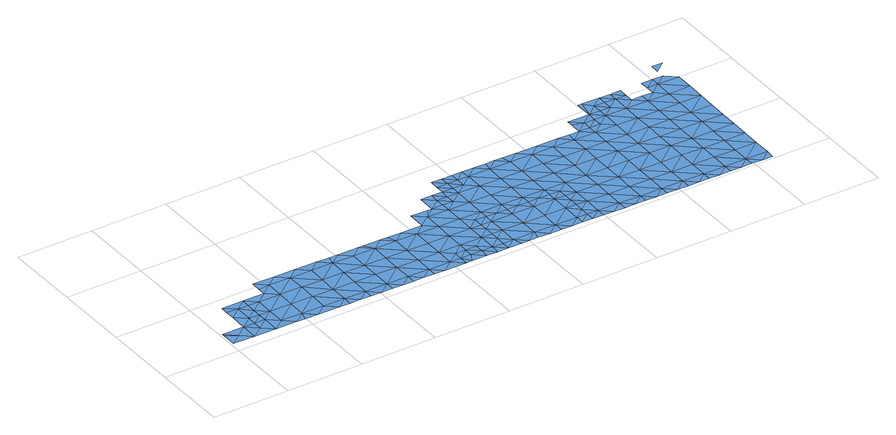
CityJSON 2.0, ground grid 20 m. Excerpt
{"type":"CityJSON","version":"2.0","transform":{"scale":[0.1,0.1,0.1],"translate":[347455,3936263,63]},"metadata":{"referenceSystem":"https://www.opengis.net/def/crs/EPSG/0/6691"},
"CityObjects":{
"waterbody1":{"type":"WaterBody","attributes":{"name":"7","class":"1140","function":"1","WaterBodyRiverFloodingRiskAttribute.description":"4","WaterBodyRiverFloodingRiskAttribute.rankOrg":"2","WaterBodyRiverFloodingRiskAttribute.adminType":"2","WaterBodyRiverFloodingRiskAttribute.scale":"L2"},"geometry":[{"type":"MultiSurface","lod":"1","boundaries":[[[0,1,2]],[[3,2,1]],[[0,4,1]],[[1,5,3]],[[1,4,5]],[[4,6,5]],[[7,6,4]],[[8,5,6]],[[6,9,8]],[[6,7,9]],[[9,7,10]],[[11,10,7]],[[12,9,10]],[[13,9,12]],[[14,13,12]],[[14,15,16]],[[15,14,12]],[[17,16,15]],[[18,10,11]],[[19,17,15]],[[20,18,11]],[[12,10,21]],[[10,18,21]],[[22,19,15]],[[15,12,22]],[[20,23,18]],[[22,12,21]],[[23,24,18]],[[25,26,27]],[[25,19,26]],[[19,22,26]],[[24,28,18]],[[21,18,28]],[[22,21,29]],[[27,26,30]],[[24,23,31]],[[21,28,29]],[[26,22,32]],[[33,28,24]],[[32,22,29]],[[33,24,31]],[[30,26,32]],[[34,29,28]],[[32,35,30]],[[33,31,36]],[[37,32,29]],[[28,33,34]],[[36,38,33]],[[39,35,32]],[[29,34,37]],[[40,34,33]],[[38,40,33]],[[32,37,39]],[[34,41,37]],[[39,42,35]],[[38,43,40]],[[44,39,37]],[[34,40,45]],[[43,46,40]],[[41,34,45]],[[46,47,40]],[[39,44,42]],[[40,47,45]],[[37,41,44]],[[45,48,41]],[[44,49,42]],[[50,47,46]],[[47,48,45]],[[51,49,44]],[[50,52,47]],[[44,41,53]],[[54,51,44]],[[41,48,53]],[[47,55,48]],[[44,53,54]],[[47,52,56]],[[48,55,53]],[[52,57,56]],[[47,56,55]],[[51,54,58]],[[57,59,56]],[[53,55,60]],[[54,53,61]],[[61,53,60]],[[59,62,56]],[[56,62,55]],[[58,54,61]],[[55,63,60]],[[64,58,61]],[[59,65,62]],[[60,66,61]],[[55,62,63]],[[64,61,67]],[[65,68,62]],[[60,63,66]],[[69,63,62]],[[67,61,70]],[[61,66,70]],[[62,68,69]],[[63,71,66]],[[67,70,72]],[[69,71,63]],[[68,73,69]],[[74,75,66]],[[72,70,76]],[[74,66,71]],[[70,66,75]],[[77,71,69]],[[78,69,73]],[[77,69,78]],[[76,70,75]],[[79,71,77]],[[71,80,74]],[[80,75,74]],[[81,76,75]],[[79,77,82]],[[71,79,80]],[[83,81,75]],[[82,84,79]],[[75,80,83]],[[85,86,87]],[[79,88,80]],[[89,84,87]],[[90,81,83]],[[91,81,90]],[[92,83,80]],[[87,86,89]],[[79,84,88]],[[88,92,80]],[[93,89,86]],[[84,89,88]],[[91,90,94]],[[95,96,89]],[[89,96,88]],[[97,94,90]],[[95,89,93]],[[90,83,98]],[[83,92,98]],[[98,99,90]],[[100,101,88]],[[100,88,96]],[[90,99,97]],[[92,88,101]],[[102,103,92]],[[92,103,98]],[[92,101,102]],[[104,97,99]],[[105,99,98]],[[103,105,98]],[[99,106,104]],[[107,106,99]],[[103,108,105]],[[107,99,105]],[[108,109,105]],[[106,110,111]],[[107,110,106]],[[112,111,110]],[[113,107,105]],[[114,112,110]],[[105,109,113]],[[115,110,107]],[[113,109,116]],[[114,110,117]],[[118,107,113]],[[116,119,113]],[[110,115,117]],[[107,118,115]],[[120,121,117]],[[119,122,113]],[[117,115,120]],[[118,113,122]],[[123,115,118]],[[124,121,125]],[[126,122,119]],[[125,121,120]],[[122,123,118]],[[115,127,120]],[[126,128,122]],[[125,120,129]],[[127,115,123]],[[127,130,120]],[[131,122,128]],[[129,120,130]],[[123,122,131]],[[131,132,123]],[[133,129,130]],[[128,134,131]],[[127,123,132]],[[127,135,130]],[[136,137,138]],[[138,137,139]],[[140,136,138]],[[134,141,131]],[[133,130,142]],[[143,144,145]],[[144,140,138]],[[143,140,144]],[[127,132,135]],[[139,146,138]],[[130,147,142]],[[131,148,132]],[[149,141,150]],[[150,145,149]],[[130,135,147]],[[145,144,149]],[[146,151,138]],[[131,141,148]],[[132,152,135]],[[153,142,147]],[[141,149,148]],[[144,138,151]],[[154,149,144]],[[152,132,148]],[[135,155,147]],[[146,156,151]],[[157,148,149]],[[153,147,158]],[[159,135,152]],[[144,151,154]],[[155,158,147]],[[156,160,151]],[[161,152,148]],[[155,135,159]],[[157,149,154]],[[151,162,154]],[[161,148,157]],[[162,151,160]],[[159,152,163]],[[164,155,159]],[[165,158,155]],[[166,162,160]],[[163,152,161]],[[157,154,167]],[[167,154,162]],[[164,159,163]],[[168,165,155]],[[166,169,162]],[[161,157,170]],[[170,157,167]],[[171,163,161]],[[170,172,161]],[[155,164,168]],[[173,167,162]],[[172,171,161]],[[174,164,163]],[[175,170,167]],[[162,169,173]],[[174,168,164]],[[176,165,168]],[[169,177,173]],[[174,163,171]],[[178,172,170]],[[167,173,175]],[[179,176,168]],[[177,180,173]],[[181,178,170]],[[181,170,175]],[[182,171,172]],[[179,168,174]],[[182,174,171]],[[173,183,175]],[[183,173,180]],[[184,176,179]],[[182,172,178]],[[185,179,174]],[[183,186,175]],[[183,180,187]],[[181,175,186]],[[188,178,181]],[[184,179,189]],[[185,174,182]],[[186,190,181]],[[191,189,179]],[[187,192,183]],[[190,188,181]],[[191,179,185]],[[192,193,183]],[[182,178,188]],[[194,185,182]],[[183,193,186]],[[195,189,191]],[[194,182,188]],[[185,196,191]],[[191,197,195]],[[192,198,193]],[[196,185,194]],[[186,193,199]],[[190,186,200]],[[190,201,188]],[[196,202,191]],[[198,203,193]],[[191,202,197]],[[186,199,200]],[[203,204,193]],[[194,188,201]],[[193,204,199]],[[190,200,201]],[[205,206,207]],[[205,197,206]],[[197,202,206]],[[194,201,208]],[[196,194,209]],[[210,207,206]],[[203,211,204]],[[212,213,199]],[[200,213,201]],[[194,208,209]],[[202,214,206]],[[199,204,212]],[[200,199,213]],[[202,196,214]],[[206,215,210]],[[211,216,204]],[[217,208,201]],[[214,196,209]],[[218,215,206]],[[216,219,204]],[[220,209,208]],[[204,219,212]],[[217,201,213]],[[206,214,218]],[[221,214,209]],[[220,208,217]],[[218,222,215]],[[223,215,222]],[[216,224,219]],[[213,212,225]],[[226,223,222]],[[221,209,220]],[[214,227,218]],[[212,219,225]],[[228,226,222]],[[224,229,219]],[[217,213,230]],[[230,213,225]],[[222,218,231]],[[232,228,222]],[[214,221,227]],[[229,233,219]],[[234,235,217]],[[232,222,231]],[[234,217,230]],[[236,218,227]],[[219,237,225]],[[220,217,235]],[[231,218,236]],[[228,232,238]],[[233,237,219]],[[221,220,235]],[[239,233,229]],[[221,240,227]],[[235,240,221]],[[241,231,236]],[[230,225,237]],[[227,242,236]],[[240,242,227]],[[234,230,243]],[[241,236,244]],[[230,237,243]],[[235,234,245]],[[236,246,244]],[[234,243,245]],[[236,242,246]],[[240,235,247]],[[248,242,240]],[[235,245,247]],[[247,249,240]],[[250,244,251]],[[244,246,251]],[[252,250,253]],[[242,248,246]],[[253,250,251]],[[248,240,249]],[[246,254,251]],[[255,253,251]],[[254,246,248]],[[251,256,255]],[[256,251,254]],[[257,258,259]]]}]},
"waterbody2":{"type":"WaterBody","attributes":{"name":"7","class":"1140","function":"1","WaterBodyRiverFloodingRiskAttribute.description":"4","WaterBodyRiverFloodingRiskAttribute.rankOrg":"1","WaterBodyRiverFloodingRiskAttribute.adminType":"2","WaterBodyRiverFloodingRiskAttribute.scale":"L2"},"geometry":[{"type":"MultiSurface","lod":"1","boundaries":[[[260,261,17]],[[262,261,260]],[[262,263,261]],[[5,264,263]],[[8,264,5]],[[8,13,264]],[[13,8,9]],[[263,264,261]],[[14,264,13]],[[17,261,16]],[[14,261,264]],[[16,261,14]]]}]},
"waterbody3":{"type":"WaterBody","attributes":{"name":"7","class":"1140","function":"1","WaterBodyRiverFloodingRiskAttribute.description":"4","WaterBodyRiverFloodingRiskAttribute.rankOrg":"1","WaterBodyRiverFloodingRiskAttribute.adminType":"2","WaterBodyRiverFloodingRiskAttribute.scale":"L2"},"geometry":[{"type":"MultiSurface","lod":"1","boundaries":[[[265,78,73]],[[84,82,87]],[[266,87,82]],[[266,85,87]],[[85,266,265]],[[78,265,266]],[[82,77,78]],[[82,78,266]]]}]},
"waterbody4":{"type":"WaterBody","attributes":{"name":"7","class":"1140","function":"1","WaterBodyRiverFloodingRiskAttribute.description":"4","WaterBodyRiverFloodingRiskAttribute.rankOrg":"1","WaterBodyRiverFloodingRiskAttribute.adminType":"2","WaterBodyRiverFloodingRiskAttribute.scale":"L2"},"geometry":[{"type":"MultiSurface","lod":"1","boundaries":[[[104,106,267]],[[97,267,268]],[[106,111,267]],[[269,111,112]],[[111,269,267]],[[269,268,267]],[[267,97,104]]]}]},
"waterbody5":{"type":"WaterBody","attributes":{"name":"7","class":"1140","function":"1","WaterBodyRiverFloodingRiskAttribute.description":"4","WaterBodyRiverFloodingRiskAttribute.rankOrg":"1","WaterBodyRiverFloodingRiskAttribute.adminType":"2","WaterBodyRiverFloodingRiskAttribute.scale":"L2"},"geometry":[{"type":"MultiSurface","lod":"1","boundaries":[[[124,270,121]],[[121,270,271]],[[271,270,272]],[[272,273,271]],[[271,117,121]],[[273,114,271]],[[114,117,271]],[[273,112,114]]]}]},
"waterbody6":{"type":"WaterBody","attributes":{"name":"7","class":"1140","function":"1","WaterBodyRiverFloodingRiskAttribute.description":"4","WaterBodyRiverFloodingRiskAttribute.rankOrg":"1","WaterBodyRiverFloodingRiskAttribute.adminType":"2","WaterBodyRiverFloodingRiskAttribute.scale":"L2"},"geometry":[{"type":"MultiSurface","lod":"1","boundaries":[[[274,275,128]],[[128,126,274]],[[116,109,276]],[[109,277,276]],[[277,278,276]],[[276,278,274]],[[274,278,279]],[[280,281,279]],[[280,282,283]],[[278,280,279]],[[284,280,278]],[[284,278,285]],[[284,285,286]],[[285,96,286]],[[287,286,93]],[[287,288,286]],[[288,289,284]],[[282,284,289]],[[95,286,96]],[[283,290,280]],[[140,291,136]],[[140,281,291]],[[143,281,140]],[[145,281,143]],[[281,145,275]],[[275,145,150]],[[100,96,285]],[[101,100,285]],[[101,285,277]],[[102,101,277]],[[108,102,277]],[[102,108,103]],[[95,93,286]],[[284,286,288]],[[282,280,284]],[[290,291,280]],[[290,292,291]],[[137,136,292]],[[292,136,291]],[[280,291,281]],[[279,281,275]],[[150,141,275]],[[108,277,109]],[[285,278,277]],[[274,279,275]],[[274,119,276]],[[276,119,116]],[[126,119,274]],[[134,275,141]],[[134,128,275]]]}]},
"waterbody7":{"type":"WaterBody","attributes":{"name":"7","class":"1140","function":"1","WaterBodyRiverFloodingRiskAttribute.description":"4","WaterBodyRiverFloodingRiskAttribute.rankOrg":"1","WaterBodyRiverFloodingRiskAttribute.adminType":"2","WaterBodyRiverFloodingRiskAttribute.scale":"L2"},"geometry":[{"type":"MultiSurface","lod":"1","boundaries":[[[205,207,293]],[[293,189,195]],[[293,294,189]],[[195,205,293]],[[197,205,195]],[[295,294,293]],[[295,293,207]]]}]},
"waterbody8":{"type":"WaterBody","attributes":{"name":"7","class":"1140","function":"1","WaterBodyRiverFloodingRiskAttribute.description":"4","WaterBodyRiverFloodingRiskAttribute.rankOrg":"1","WaterBodyRiverFloodingRiskAttribute.adminType":"2","WaterBodyRiverFloodingRiskAttribute.scale":"L2"},"geometry":[{"type":"MultiSurface","lod":"1","boundaries":[[[296,223,226]],[[226,297,296]],[[297,298,207]],[[297,207,296]],[[296,207,210]],[[210,215,296]],[[215,223,296]]]}]}
},
"vertices":[
[7,32,6],[35,54,6],[7,69,6],[7,78,6],[63,31,6],[64,77,6],[92,53,6],[120,30,6],[92,76,6],[121,76,6],[149,52,6],[177,29,6],[149,98,6],[121,99,6],[122,122,6],[150,145,6],[122,145,6],[122,168,6],[205,51,6],[179,167,6],[198,28,6],[206,98,6],[207,144,6],[233,28,6],[262,50,6],[179,188,6],[208,190,6],[180,214,6],[263,97,6],[264,143,6],[236,213,6],[290,27,6],[264,189,6],[319,49,6],[319,96,6],[293,212,6],[318,26,6],[320,142,6],[347,26,6],[321,188,6],[375,48,6],[377,141,6],[350,211,6],[375,25,6],[378,187,6],[376,95,6],[403,25,6],[432,47,6],[433,94,6],[383,210,6],[432,24,6],[406,210,6],[460,24,6],[433,140,6],[434,186,6],[489,93,6],[489,46,6],[488,23,6],[463,209,6],[516,23,6],[490,139,6],[491,185,6],[545,45,6],[546,92,6],[475,209,6],[545,22,6],[547,138,6],[520,208,6],[573,22,6],[602,45,6],[548,184,6],[603,91,6],[540,207,6],[630,21,6],[603,137,6],[604,183,6],[576,207,6],[631,67,6],[630,44,6],[659,90,6],[660,136,6],[633,206,6],[659,67,6],[661,182,6],[687,66,7],[686,20,7],[714,19,7],[687,43,7],[716,89,7],[715,43,7],[662,228,6],[634,252,6],[717,135,6],[743,19,7],[678,251,6],[743,42,7],[744,65,7],[690,251,6],[718,181,6],[718,227,6],[744,88,7],[745,111,7],[745,135,6],[745,158,6],[719,251,6],[774,180,6],[747,250,6],[775,226,6],[774,157,6],[802,157,6],[776,273,6],[747,273,6],[748,296,6],[831,179,6],[776,296,6],[832,272,6],[830,156,6],[804,295,6],[832,226,6],[859,156,6],[833,318,6],[805,318,6],[887,178,6],[888,225,6],[805,342,6],[830,341,6],[887,155,6],[889,271,6],[915,155,6],[862,341,6],[890,317,6],[944,177,6],[945,224,6],[894,340,6],[944,154,6],[946,270,6],[970,38,7],[970,15,7],[998,38,6],[998,15,6],[970,61,7],[972,154,6],[919,340,6],[971,84,7],[999,84,6],[971,108,6],[1026,14,6],[946,316,6],[1001,176,6],[1000,130,6],[972,131,6],[1055,37,6],[1002,223,6],[938,339,6],[1056,83,6],[1003,315,6],[1055,14,6],[1057,129,6],[975,339,6],[1002,269,6],[1083,13,6],[1057,175,6],[1112,36,6],[1058,222,6],[1059,268,6],[1032,338,6],[1111,13,6],[1112,82,6],[1060,314,6],[1140,12,6],[1113,128,6],[1115,221,6],[1114,174,6],[1168,35,6],[1116,267,6],[1169,81,6],[1089,337,6],[1168,12,6],[1171,174,6],[1116,313,6],[1196,11,6],[1170,127,6],[1172,220,6],[1225,34,6],[1117,336,6],[1172,266,6],[1226,80,6],[1225,11,6],[1227,173,6],[1145,336,6],[1227,126,6],[1173,312,6],[1253,10,6],[1282,33,6],[1228,219,6],[1173,335,6],[1229,265,6],[1202,335,6],[1281,10,6],[1282,79,6],[1283,125,6],[1284,172,6],[1230,311,6],[1310,9,6],[1338,32,6],[1202,358,6],[1231,357,6],[1203,381,6],[1285,218,6],[1286,264,6],[1231,381,6],[1338,9,6],[1339,78,6],[1340,124,6],[1286,310,6],[1259,380,6],[1366,8,6],[1341,171,6],[1287,356,6],[1395,31,6],[1341,217,6],[1342,263,6],[1288,403,6],[1260,403,6],[1395,8,6],[1396,77,6],[1260,426,6],[1343,309,6],[1288,426,6],[1423,7,6],[1397,123,6],[1316,379,6],[1316,402,6],[1452,30,6],[1397,170,6],[1398,216,6],[1344,355,6],[1452,76,6],[1317,425,6],[1451,7,6],[1399,262,6],[1344,379,6],[1400,308,6],[1453,122,6],[1373,378,6],[1454,169,6],[1400,354,6],[1455,215,6],[1456,307,6],[1456,261,6],[1373,401,6],[1401,401,6],[1373,424,6],[1402,424,6],[1457,354,6],[1430,423,6],[1458,400,6],[1459,469,6],[1431,470,6],[1430,446,6],
[66,169,6],[94,146,6],[65,148,6],[65,123,6],[93,99,6],
[647,21,7],[658,44,6],
[719,274,6],[691,297,6],[721,297,6],
[777,342,6],[777,319,6],[749,343,6],[748,319,6],
[887,132,6],[943,131,6],[830,133,6],[773,134,6],[829,87,7],[886,86,7],[885,40,7],[943,85,7],[856,17,7],[885,17,7],[828,41,7],[773,88,7],[772,42,7],[777,18,7],[800,18,7],[821,18,7],[913,16,7],[942,39,7],[941,16,7],
[1174,358,6],[1146,366,6],[1146,382,6],
[1231,404,6],[1212,427,6],[1203,427,6]
]}
